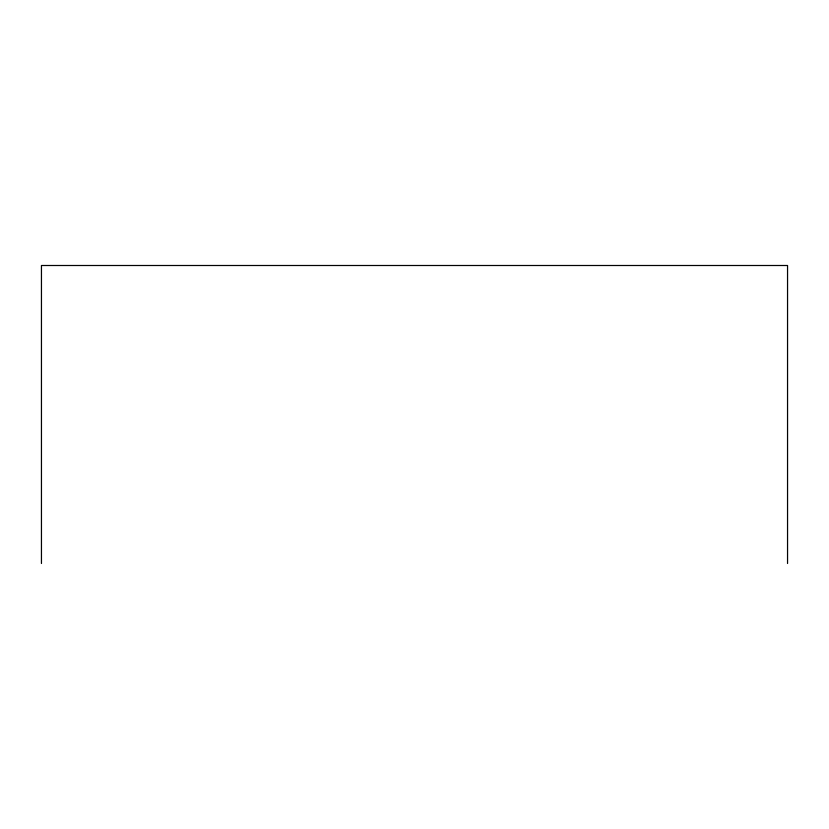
<?xml version="1.0" encoding="UTF-8"?>
<svg xmlns="http://www.w3.org/2000/svg" width="829" height="829" viewBox="0 0 829 829"><rect width="100%" height="100%" fill="white"/><g stroke="black" fill="none" stroke-linecap="round" stroke-linejoin="round"><path stroke-width="1.24" d="M787.55 563.502L787.55 265.498L41.45 265.498L41.45 563.502"/></g></svg>
